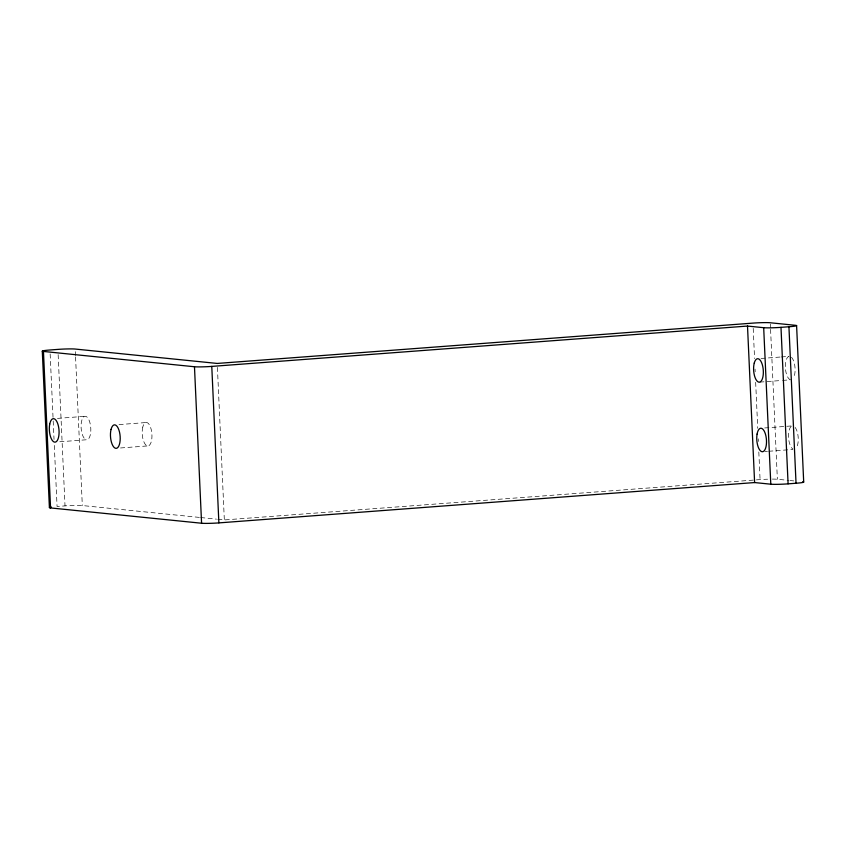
<?xml version="1.0" encoding="UTF-8"?>
<svg xmlns="http://www.w3.org/2000/svg" width="846" height="846" viewBox="0 0 846 846"><rect width="100%" height="100%" fill="white"/><g stroke="black" fill="none" stroke-linecap="round" stroke-linejoin="round"><path stroke-width="0.63" stroke-dasharray="4.23 3.17" d="M761.03 358.471L780.075 357.044M781.344 356.949L788.969 356.378A11.77 4.812 85.7 0 0 785.374 367.788A11.77 4.812 85.7 0 0 790.206 379.664M57.475 418.389L85.414 416.285M119.022 424.586L145.692 422.577M759.729 382.117L781.313 380.499M782.582 380.404L790.206 379.822M59.812 441.771L86.482 439.761A11.77 4.812 85.7 0 0 89.888 422.577A11.77 4.812 85.7 0 0 81.48 421.731A11.77 4.812 85.7 0 0 86.482 439.761M120.523 447.968L148.462 445.863M764.71 427.96L792.649 425.855A11.77 4.812 85.7 0 0 788.493 436.039A11.77 4.812 85.7 0 0 792.829 448.94M764.89 451.553L767.438 451.362M768.707 451.267L792.829 449.448M199.349 517.403L82.316 505.538A13.081 0.867 -2.6 0 0 65.015 505.887L57.073 506.49L54.271 444.679M217.76 519.275L224.338 519.941L760.078 479.597A13.081 0.867 -2.6 0 1 767.597 479.196M772.366 479.1A13.081 0.867 -2.6 0 1 777.368 479.248L788.694 480.401M789.953 480.528L793.728 480.909M200.671 517.541L216.449 519.137M770.325 324.071L770.505 328.015M770.569 329.337L777.368 479.248M753.204 328.364L754.579 358.619M755.055 369.131L755.182 371.764M755.658 382.286L757.741 428.309M758.228 438.831L758.344 441.464M758.82 451.986L760.078 479.597M217.411 367.386L224.338 519.941M75.326 351.682L75.506 355.627M75.558 356.938L82.316 505.538M58.141 354.654L65.015 505.887M50.147 353.945L53.139 419.69M53.192 421.012L54.028 439.423M791.496 357.298A11.77 4.812 85.7 0 1 793.664 377.528M795.166 427.442A11.77 4.812 85.7 0 1 796.424 447.788M142.784 427.114A11.77 4.812 85.7 0 0 147.204 445.874A11.77 4.812 85.7 0 0 151.244 429.673A11.77 4.812 85.7 0 0 142.784 427.114"/><path stroke-width="1.27" d="M43.453 351.439L194.474 366.752A13.081 0.867 -2.6 0 0 211.775 366.403L747.504 326.059L763.684 327.698A13.081 0.867 -2.6 0 0 780.985 327.349L788.927 326.757A13.081 0.867 -2.6 0 0 795.441 325.308L770.262 322.76A13.081 0.867 -2.6 0 0 752.972 323.109L217.232 363.442L75.209 349.049A13.081 0.867 -2.6 0 0 57.909 349.398L49.967 349.99A13.081 0.867 -2.6 0 0 43.453 351.439L50.559 507.928L201.581 523.24A13.081 0.867 -2.6 0 0 218.881 522.891L754.611 482.558L770.791 484.198A13.081 0.867 -2.6 0 0 788.091 483.849L796.033 483.246A13.081 0.867 -2.6 0 0 802.547 481.808M796.594 325.583L803.7 482.083M788.927 326.757L796.033 483.246M780.985 327.349L788.091 483.849M763.684 327.698L770.791 484.198M747.504 326.059L754.611 482.558M211.775 366.403L218.881 522.891M194.474 366.752L201.581 523.24M42.3 351.164L49.406 507.653M50.559 507.928A13.081 0.867 -2.6 0 1 51.373 507.082M754.251 363.082A11.77 4.812 85.7 0 0 758.46 382.054A11.77 4.812 85.7 0 0 762.701 366.191A11.77 4.812 85.7 0 0 754.251 363.082M757.085 434.093A11.77 4.812 85.7 0 0 762.352 451.743A11.77 4.812 85.7 0 0 765.45 434.146A11.77 4.812 85.7 0 0 757.085 434.093M111.038 429.504A11.77 4.812 85.7 0 0 115.458 448.264A11.77 4.812 85.7 0 0 119.498 432.063A11.77 4.812 85.7 0 0 111.038 429.504M49.734 424.121A11.77 4.812 85.7 0 0 54.736 442.151A11.77 4.812 85.7 0 0 58.141 424.967A11.77 4.812 85.7 0 0 49.734 424.121"/></g></svg>
